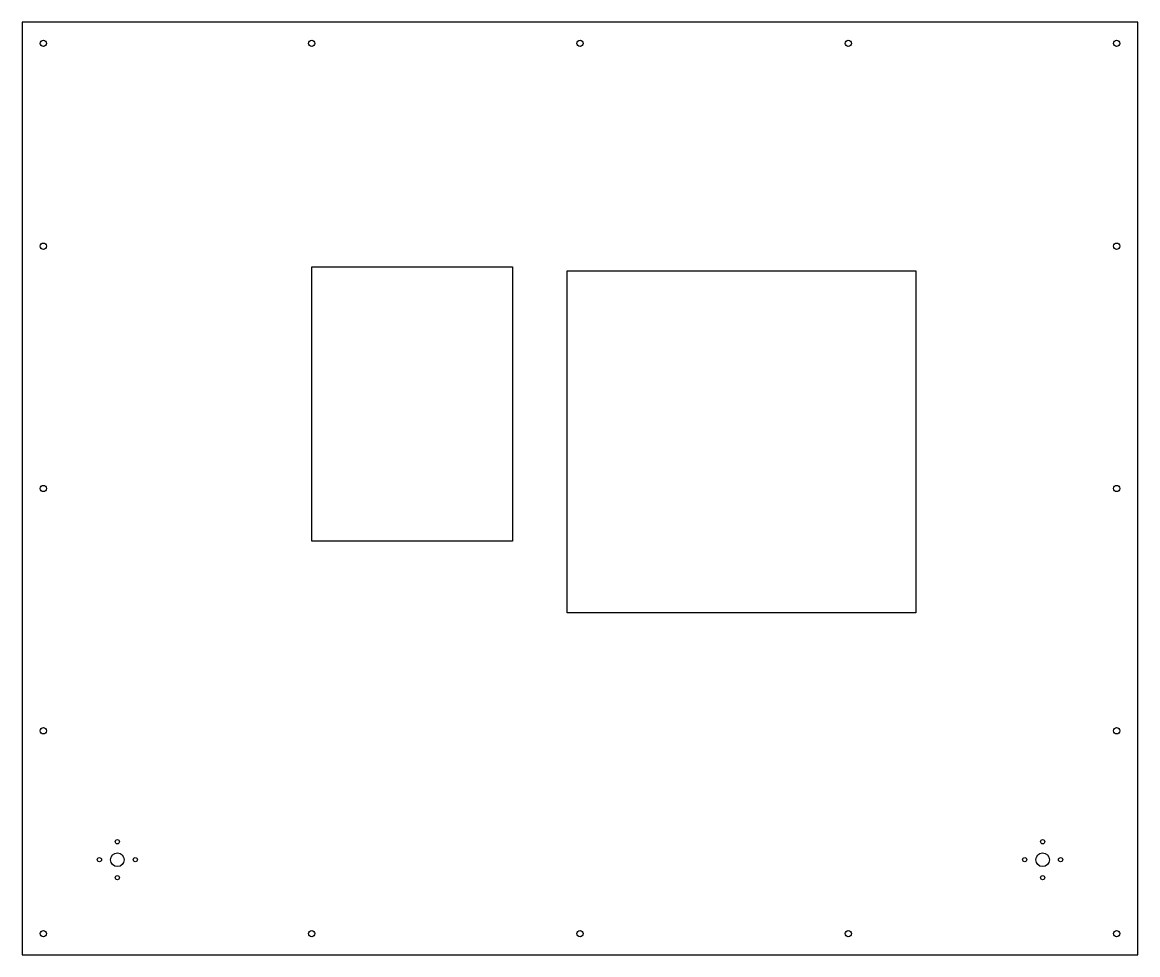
# Model space of a CAD drawing. Header units: millimetres. Extents: x -264 to 264, y -221 to 221.
import ezdxf

# ---------------------------------------------------------------- set-up
doc = ezdxf.new("R2010")
doc.units = ezdxf.units.MM

msp = doc.modelspace()

# ---------------------------------------------------------------- linework, layer by layer
for points in [[(-264.12, -220.89), (264.12, -220.89), (264.12, 220.89), (-264.12, 220.89)], [(-32, -24.9), (-127, -24.9), (-127, 105.1), (-32, 105.1)], [(-6, 103.1), (159, 103.1), (159, -58.9), (-6, -58.9)]]:
    msp.add_lwpolyline(points, close=True)
for centre, radius in [((-254.12, 210.89), 1.5), ((-127.06, 210.89), 1.5), ((0, 210.89), 1.5), ((127.06, 210.89), 1.5), ((254.12, 210.89), 1.5), ((-254.12, 114.8), 1.5), ((254.12, 114.8), 1.5), ((-254.12, 0), 1.5), ((254.12, 0), 1.5), ((-254.12, -114.8), 1.5), ((254.12, -114.8), 1.5), ((-219.11, -167.38), 1), ((219.11, -167.38), 1), ((-219.11, -175.88), 3.25), ((219.11, -175.88), 3.25), ((-227.61, -175.88), 1), ((-210.61, -175.88), 1), ((210.61, -175.88), 1), ((227.61, -175.88), 1), ((-219.11, -184.38), 1), ((219.11, -184.38), 1), ((-254.12, -210.89), 1.5), ((-127.06, -210.89), 1.5), ((0, -210.89), 1.5), ((127.06, -210.89), 1.5), ((254.12, -210.89), 1.5)]:
    msp.add_circle(centre, radius)

doc.saveas('drawing.dxf')
